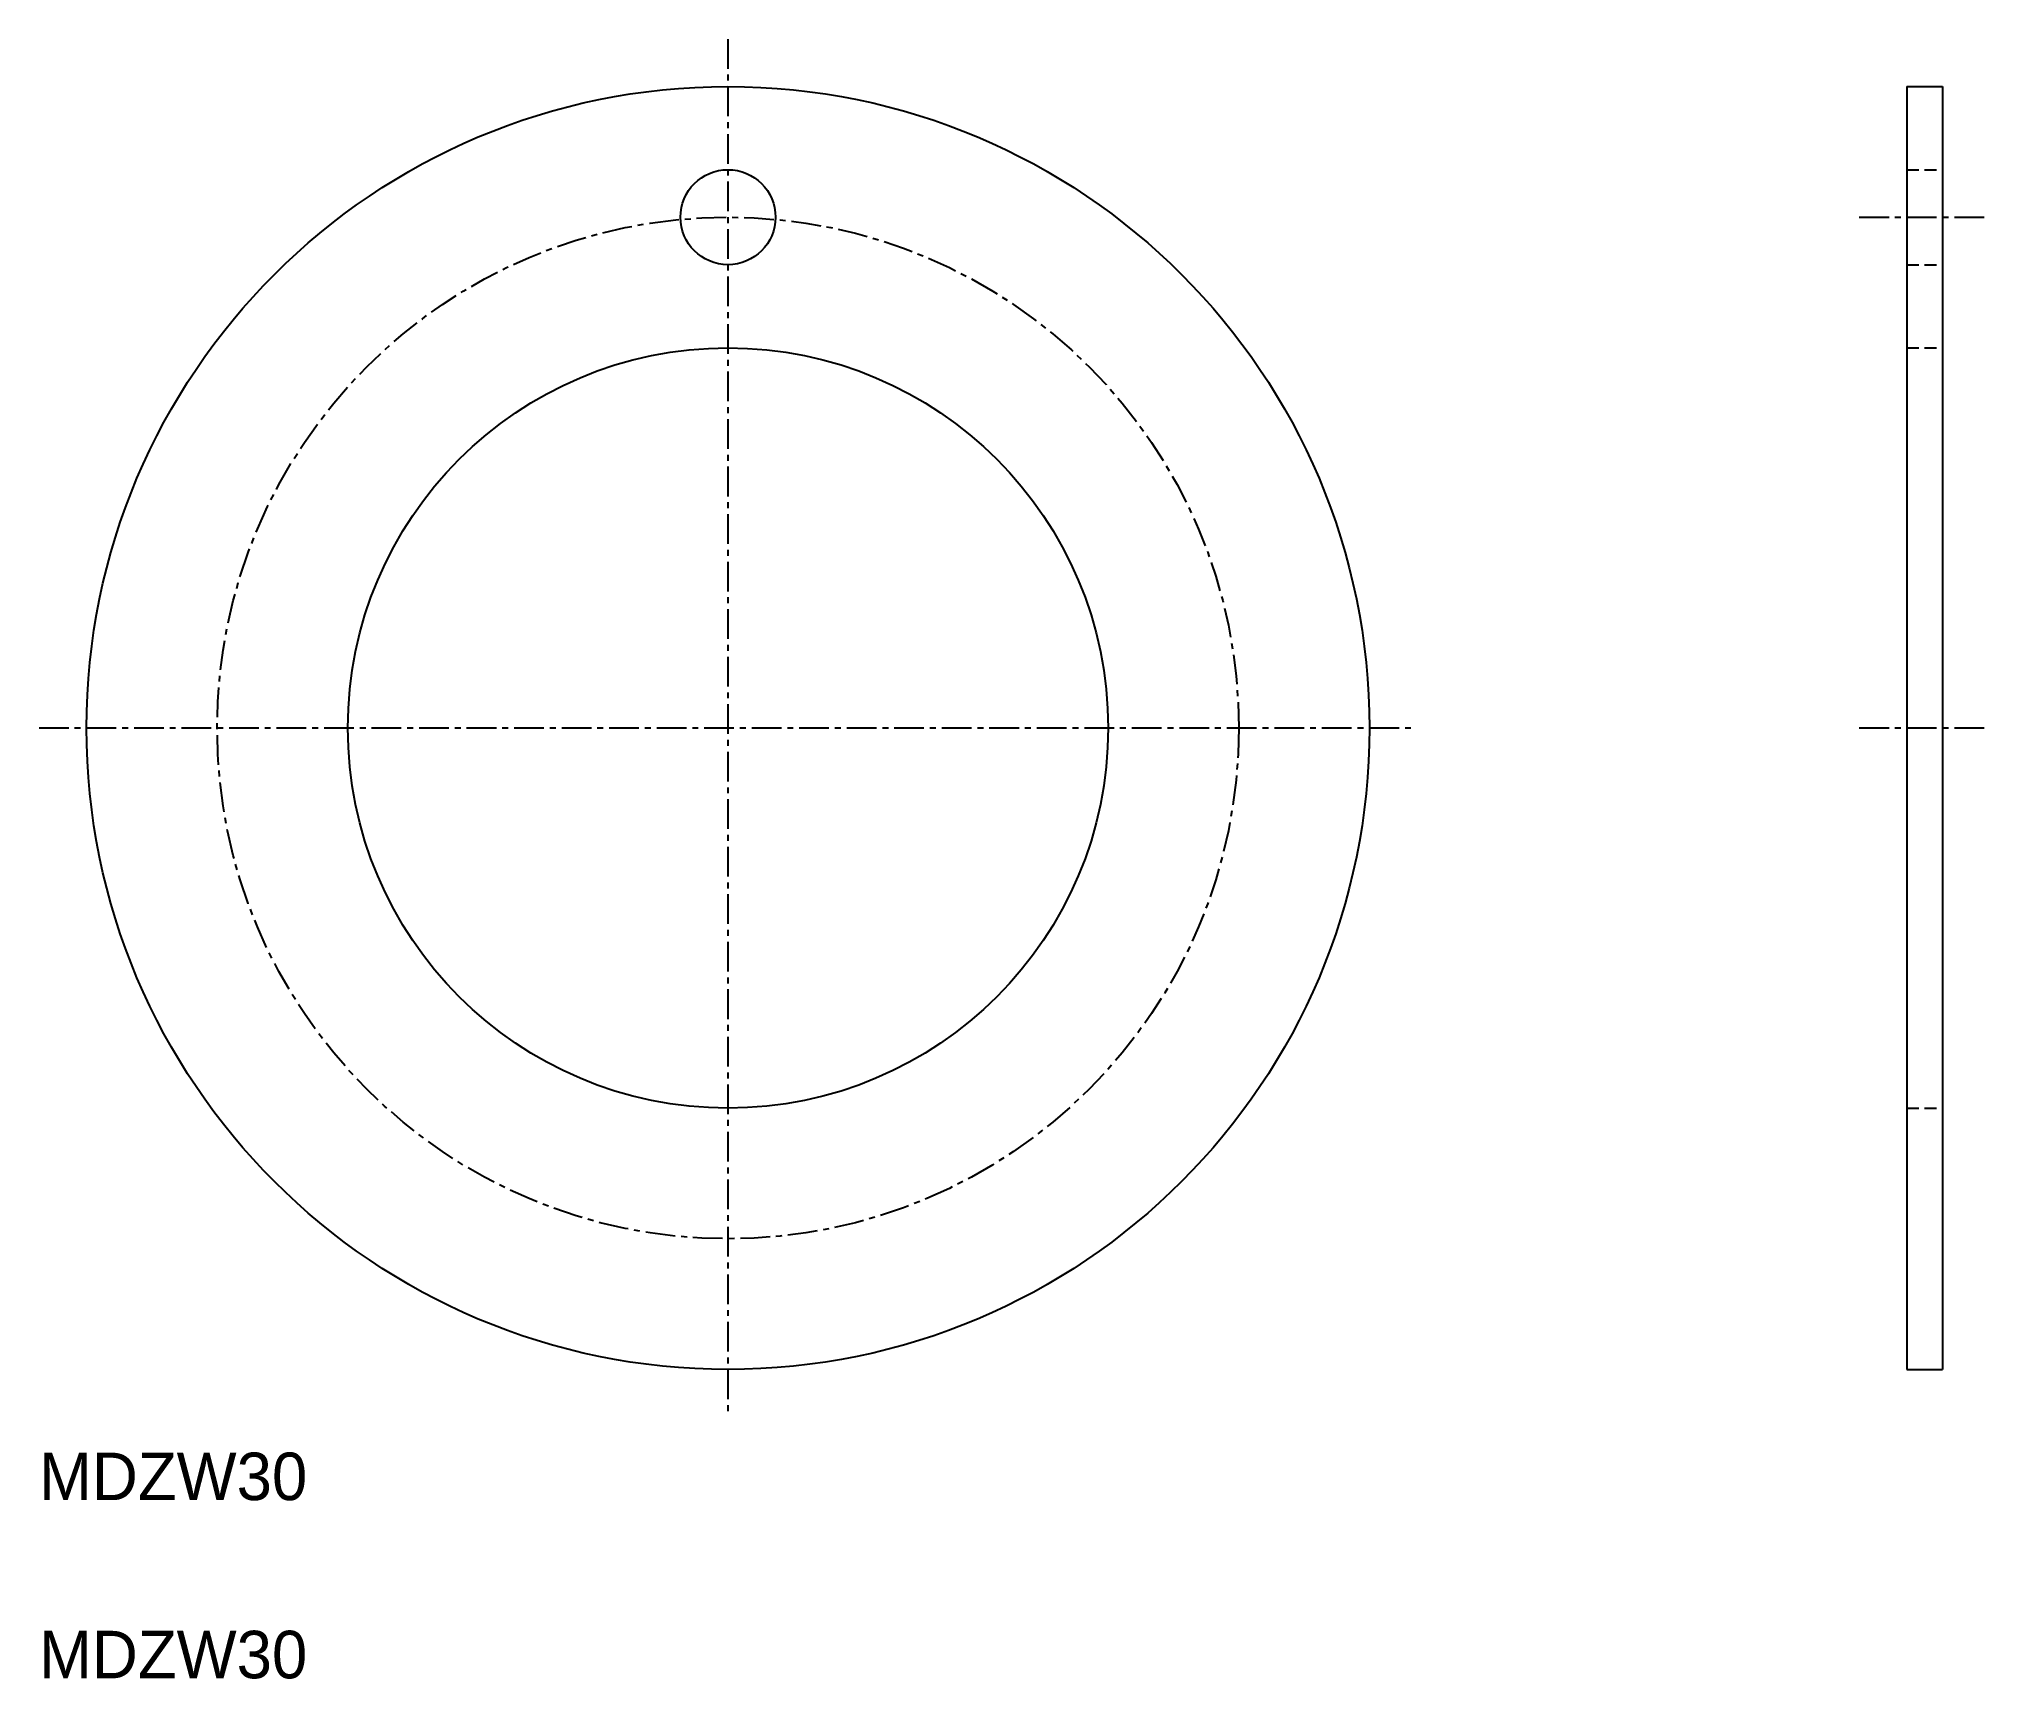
# Model space of a CAD drawing. Extents: x 10 to 92.1, y 10 to 79.
import ezdxf

# ---------------------------------------------------------------- set-up
doc = ezdxf.new("R2010")
doc.units = 0
doc.linetypes.add('CENTER', pattern=[2, 1.25, -0.25, 0.25, -0.25])
doc.linetypes.add('DASHED', pattern=[0.75, 0.5, -0.25])
doc.layers.get('0').update_dxf_attribs({"linetype": 'CONTINUOUS'})
doc.layers.add('CENTER', color=1, linetype='CENTER')

msp = doc.modelspace()

# ---------------------------------------------------------------- linework, layer by layer
at = {"color": 7, "linetype": 'CONTINUOUS'}
for p, q in [((88.621, 77), (88.621, 23)), ((88.621, 77), (90.121, 77)), ((90.121, 77), (90.121, 23)), ((88.621, 23), (90.121, 23))]:
    msp.add_line(p, q, dxfattribs=at)
at = {"color": 3, "linetype": 'DASHED'}
for p, q in [((88.621, 73.5), (90.121, 73.5)), ((88.621, 69.5), (90.121, 69.5)), ((88.621, 66), (90.121, 66)), ((88.621, 63.5), (88.621, 63.5)), ((88.621, 50), (88.621, 50)), ((88.621, 34), (90.121, 34))]:
    msp.add_line(p, q, dxfattribs=at)
at = {"color": 7, "linetype": 'CONTINUOUS'}
for centre, radius in [((39, 50), 27), ((39, 71.5), 2), ((39, 50), 16)]:
    msp.add_circle(centre, radius, dxfattribs=at)
at = {"layer": 'CENTER', "color": 1, "linetype": 'CENTER'}
for p, q in [((39, 79), (39, 21)), ((86.621, 71.5), (92.121, 71.5)), ((10, 50), (68, 50)), ((86.621, 50), (92.121, 50))]:
    msp.add_line(p, q, dxfattribs=at)
msp.add_circle((39, 50), 21.5, dxfattribs=at)

# ---------------------------------------------------------------- texts
at = {"color": 7, "linetype": 'CONTINUOUS'}
for p in [(10, 17.5), (10, 10)]:
    msp.add_text('MDZW30', height=2, dxfattribs=at).set_placement(p)

doc.saveas('drawing.dxf')
